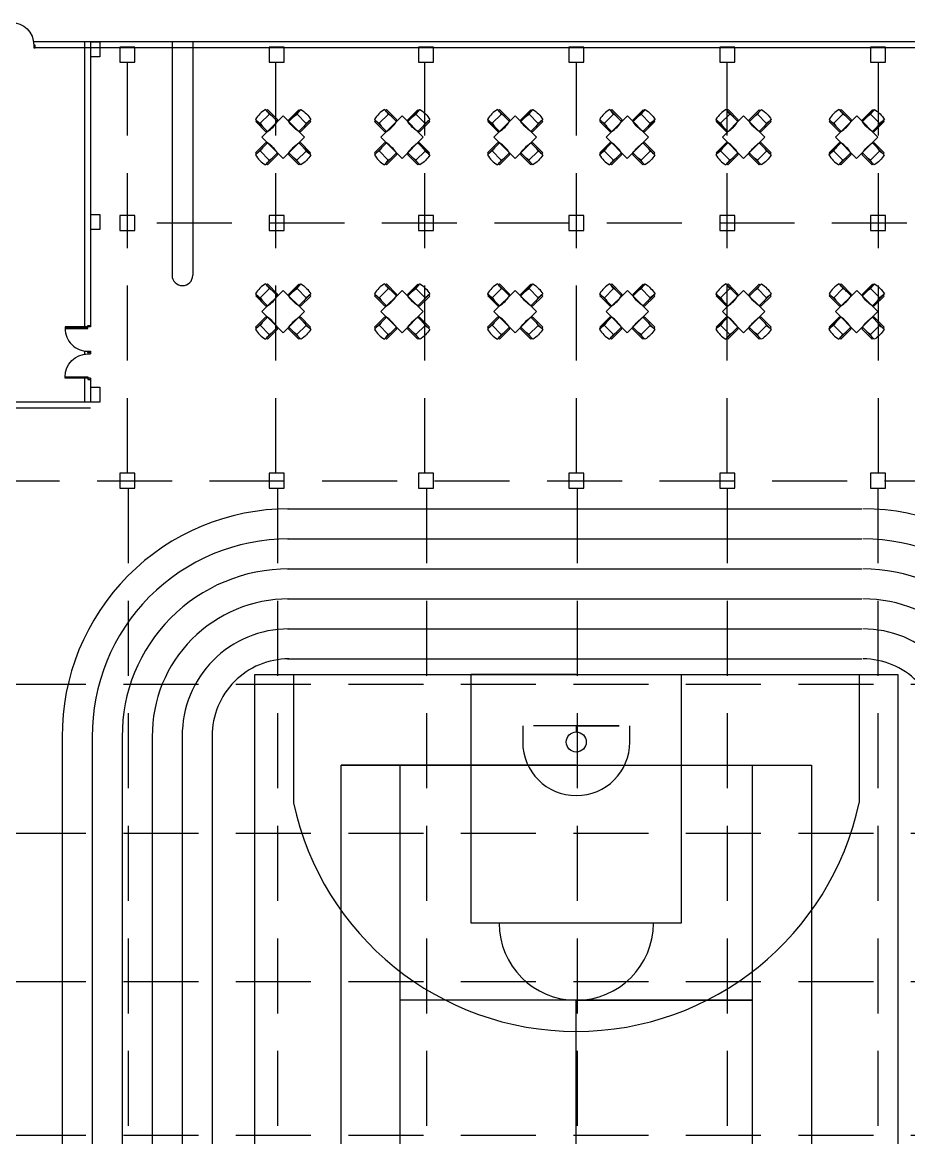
# Model space of a CAD drawing. Header units: millimetres. Extents: x -17017 to 2697, y 1903 to 18260.
# Drawn here: x -16996.48 to -16990.57, y 18223.38 to 18230.81 of the extents above; entities that cross this region are included whole.
import ezdxf

# ---------------------------------------------------------------- set-up
doc = ezdxf.new("R2010")
doc.units = ezdxf.units.MM
doc.linetypes.add('DASHED', pattern=[0.75, 0.5, -0.25])
for name, color, linetype in [('1', 7, 'Continuous'), ('A-Door', 150, 'Continuous'), ('A-Glaz', 92, 'Continuous'), ('B-FURNITURE', 22, 'Continuous'), ('door', 152, 'Continuous'), ('NT', 1, 'Continuous')]:
    doc.layers.add(name, color=color, linetype=linetype)

# ---------------------------------------------------------------- blocks, each defined once
blk = doc.blocks.new('multipurpose court')
for p, q in [((2393.564, 2597.821), (2393.564, 2625.821)), ((2393.564, 2625.821), (2408.564, 2625.821)), ((2394.464, 2625.821), (2394.464, 2622.831)), ((2401.064, 2625.821), (2398.614, 2625.821)), ((2398.614, 2625.821), (2403.514, 2625.821)), ((2398.614, 2620.021), (2398.614, 2625.821)), ((2403.514, 2625.821), (2403.514, 2620.021)), ((2407.664, 2625.821), (2407.664, 2622.831)), ((2408.564, 2625.821), (2408.564, 2597.821)), ((2399.814, 2624.621), (2399.814, 2624.246)), ((2402.064, 2624.621), (2400.064, 2624.621)), ((2401.064, 2624.621), (2401.064, 2624.48)), ((2401.064, 2624.621), (2402.064, 2624.621)), ((2402.314, 2624.246), (2402.314, 2624.621)), ((2403.514, 2620.021), (2398.614, 2620.021))]:
    blk.add_line(p, q)
at = {"color": 242, "true_color": 0xcd2027}
for p, q in [((2401.064, 2623.706), (2395.578, 2623.706)), ((2395.578, 2623.706), (2406.551, 2623.706)), ((2395.578, 2599.936), (2395.578, 2623.706)), ((2396.949, 2623.706), (2396.949, 2599.936)), ((2405.179, 2599.936), (2405.179, 2623.706)), ((2406.551, 2623.706), (2406.551, 2599.936)), ((2405.179, 2618.221), (2396.949, 2618.221)), ((2401.064, 2605.421), (2401.064, 2618.221)), ((2401.064, 2618.221), (2405.179, 2618.221))]:
    blk.add_line(p, q, dxfattribs=at)
blk.add_circle((2401.064, 2624.246), 0.234)
for centre, radius, start, end in [((2401.064, 2624.246), 1.25, 180, 0), ((2401.064, 2624.246), 6.75, 192.1015, 347.8985), ((2401.064, 2620.021), 1.8, 180, 0)]:
    blk.add_arc(centre, radius, start, end)
blk = doc.blocks.new('UI')
at = {"layer": 'B-FURNITURE', "color": 33}
for points in [[(189108, 81976), (189155, 81976)], [(189153, 81490), (189108, 81490), (189108, 81976)], [(189153, 81463), (189153, 82028)], [(189172, 81826), (189604, 81826)], [(189622, 81976), (189668, 81976), (189668, 81490), (189624, 81490)], [(189624, 82028), (189624, 81463)]]:
    blk.add_lwpolyline(points, dxfattribs=at)
for centre, radius, start, end in [((189388, 81090), 967, 75.9111, 104.0889), ((190456, 82052), 1304, 181.0501, 189.9778), ((189897, 81656), 744, 166.7799, 178.5985), ((188320, 82052), 1304, 350.0222, 358.9499), ((188880, 81656), 744, 1.4015, 13.2201), ((189388, 82560), 1122, 257.8807, 282.1193)]:
    blk.add_arc(centre, radius, start, end, dxfattribs=at)
blk = doc.blocks.new('A$C754E1EED')
at = {"layer": 'B-FURNITURE'}
blk.add_lwpolyline([(-0.707, 0), (0, -0.707), (0.707, 0), (0, 0.707)], close=True, dxfattribs=at)
at = {"layer": 'B-FURNITURE', "yscale": 0.001, "zscale": 0.001}
for p, xscale, rotation in [((191.164, 76.671), -0.001, 44.9999999997052), ((-191.164, 76.671), 0.001, 315.0000000002948), ((-76.671, 191.164), -0.001, 135.0000000002948), ((76.671, 191.164), 0.001, 224.9999999997052)]:
    blk.add_blockref('UI', p, dxfattribs=dict(at, xscale=xscale, rotation=rotation))
blk = doc.blocks.new('A$C087A3AA9')
at = {"layer": 'A-Door'}
for points in [[(853, 95), (853, 853), (805, 853), (805, 95)], [(47, 95), (47, 0), (0, 0), (0, 95)], [(900, 95), (900, 0), (853, 0), (853, 95)]]:
    blk.add_lwpolyline(points, close=True, dxfattribs=at)
at = {"layer": 'A-Glaz'}
blk.add_line((829, 853), (829, 95), dxfattribs=at)
at = {"layer": 'NT'}
blk.add_arc((805, 95), 758, 90, 180, dxfattribs=at)

msp = doc.modelspace()

# ---------------------------------------------------------------- linework, layer by layer
for p, q in [((-16994.7105, 18227.5706), (-16990.8828, 18227.5706)), ((-16994.7105, 18227.3706), (-16990.8828, 18227.3706)), ((-16994.7105, 18227.1706), (-16990.8828, 18227.1706)), ((-16994.7105, 18226.9706), (-16990.8828, 18226.9706)), ((-16994.7105, 18226.7706), (-16990.8828, 18226.7706)), ((-16994.7105, 18226.5706), (-16990.8828, 18226.5706))]:
    msp.add_line(p, q)
for points in [[(-16996.2129, 18226.0678), (-16996.2129, 18218.9152, 0.414214), (-16994.7025, 18217.4048), (-16990.8748, 18217.4048, 0.414214), (-16989.3645, 18218.9152), (-16989.3645, 18226.0603, 0.414214), (-16990.8748, 18227.5706, 0.414214)], [(-16996.0129, 18226.0678), (-16996.0129, 18218.9152, 0.414214), (-16994.7025, 18217.6048), (-16990.8748, 18217.6048, 0.414214), (-16989.5645, 18218.9152), (-16989.5645, 18226.0603, 0.414214), (-16990.8748, 18227.3706, 0.414214)], [(-16995.8129, 18226.0678), (-16995.8129, 18218.9152, 0.414214), (-16994.7025, 18217.8048), (-16990.8748, 18217.8048, 0.414214), (-16989.7645, 18218.9152), (-16989.7645, 18226.0603, 0.414214), (-16990.8748, 18227.1706, 0.414214)], [(-16995.6129, 18226.0678), (-16995.6129, 18218.9152, 0.414214), (-16994.7025, 18218.0048), (-16990.8748, 18218.0048, 0.414214), (-16989.9645, 18218.9152), (-16989.9645, 18226.0603, 0.414214), (-16990.8748, 18226.9706, 0.414214)], [(-16995.4129, 18226.0678), (-16995.4129, 18218.9152, 0.414214), (-16994.7025, 18218.2048), (-16990.8748, 18218.2048, 0.414214), (-16990.1645, 18218.9152), (-16990.1645, 18226.0603, 0.414214), (-16990.8748, 18226.7706, 0.414214)], [(-16995.2129, 18226.0678), (-16995.2129, 18218.9152, 0.414214), (-16994.7025, 18218.4048), (-16990.8748, 18218.4048, 0.414214), (-16990.3645, 18218.9152), (-16990.3645, 18226.0603, 0.414214), (-16990.8748, 18226.5706, 0.414214)]]:
    msp.add_lwpolyline(points, format="xyb")
for radius in [1.5104, 1.3104, 1.1104, 0.9104, 0.7104, 0.5104]:
    msp.add_arc((-16994.7025, 18226.0602), radius, 90.00112, 180.4267)
at = {"layer": '1'}
for p, q in [((-16988.7484, 18230.6825), (-16996.404, 18230.6825)), ((-16988.7484, 18230.6425), (-16996.4025, 18230.6425)), ((-16996.0633, 18230.6825), (-16996.0633, 18228.7731)), ((-16996.0233, 18230.6825), (-16996.0233, 18228.7826)), ((-16995.4802, 18230.6825), (-16995.4802, 18229.1273)), ((-16995.3426, 18230.6825), (-16995.3426, 18229.1273)), ((-16996.0633, 18228.623), (-16996.0633, 18228.6011)), ((-16996.0233, 18228.6215), (-16996.0233, 18228.6026)), ((-16996.0633, 18228.451), (-16996.0633, 18228.2825)), ((-16996.0233, 18228.4415), (-16996.0233, 18228.2825)), ((-16996.0233, 18228.2825), (-16996.8233, 18228.2825)), ((-16996.0233, 18228.2425), (-16996.8233, 18228.2425))]:
    msp.add_line(p, q, dxfattribs=at)
at = {"layer": '1', "linetype": 'DASHED'}
msp.add_line((-16989.8316, 18229.4753), (-16995.7781, 18229.4753), dxfattribs=at)
at = {"layer": '1'}
for points in [[(-16995.963, 18230.6821), (-16995.963, 18230.5821), (-16996.023, 18230.5821), (-16996.023, 18230.6821)], [(-16995.7281, 18230.647), (-16995.8281, 18230.647), (-16995.8281, 18230.547), (-16995.7281, 18230.547)], [(-16994.733, 18230.647), (-16994.833, 18230.647), (-16994.833, 18230.547), (-16994.733, 18230.547)], [(-16993.7379, 18230.647), (-16993.8379, 18230.647), (-16993.8379, 18230.547), (-16993.7379, 18230.547)], [(-16992.7356, 18230.647), (-16992.8356, 18230.647), (-16992.8356, 18230.547), (-16992.7356, 18230.547)], [(-16991.7281, 18230.647), (-16991.8281, 18230.647), (-16991.8281, 18230.547), (-16991.7281, 18230.547)], [(-16990.725, 18230.647), (-16990.825, 18230.647), (-16990.825, 18230.547), (-16990.725, 18230.547)], [(-16995.963, 18229.5325), (-16995.963, 18229.4325), (-16996.023, 18229.4325), (-16996.023, 18229.5325)], [(-16995.7281, 18229.5253), (-16995.8281, 18229.5253), (-16995.8281, 18229.4253), (-16995.7281, 18229.4253)], [(-16994.733, 18229.5253), (-16994.833, 18229.5253), (-16994.833, 18229.4253), (-16994.733, 18229.4253)], [(-16993.7379, 18229.5253), (-16993.8379, 18229.5253), (-16993.8379, 18229.4253), (-16993.7379, 18229.4253)], [(-16992.7356, 18229.5253), (-16992.8356, 18229.5253), (-16992.8356, 18229.4253), (-16992.7356, 18229.4253)], [(-16991.7281, 18229.5253), (-16991.8281, 18229.5253), (-16991.8281, 18229.4253), (-16991.7281, 18229.4253)], [(-16990.725, 18229.5253), (-16990.825, 18229.5253), (-16990.825, 18229.4253), (-16990.725, 18229.4253)], [(-16995.963, 18228.3822), (-16995.963, 18228.2822), (-16996.023, 18228.2822), (-16996.023, 18228.3822)], [(-16995.7281, 18227.8083), (-16995.8281, 18227.8083), (-16995.8281, 18227.7083), (-16995.7281, 18227.7083)], [(-16994.733, 18227.8083), (-16994.833, 18227.8083), (-16994.833, 18227.7083), (-16994.733, 18227.7083)], [(-16993.7379, 18227.8083), (-16993.8379, 18227.8083), (-16993.8379, 18227.7083), (-16993.7379, 18227.7083)], [(-16992.7356, 18227.8083), (-16992.8356, 18227.8083), (-16992.8356, 18227.7083), (-16992.7356, 18227.7083)], [(-16991.7281, 18227.8083), (-16991.8281, 18227.8083), (-16991.8281, 18227.7083), (-16991.7281, 18227.7083)], [(-16990.725, 18227.8083), (-16990.825, 18227.8083), (-16990.825, 18227.7083), (-16990.725, 18227.7083)]]:
    msp.add_lwpolyline(points, close=True, dxfattribs=at)
msp.add_arc((-16995.4114, 18229.1273), 0.0688, 180, 0, dxfattribs=at)
at = {"layer": 'door', "linetype": 'DASHED'}
for p, q in [((-16995.7771, 18227.8083), (-16995.7771, 18230.547)), ((-16994.7878, 18227.8083), (-16994.7878, 18230.547)), ((-16993.7944, 18227.8083), (-16993.7944, 18230.547)), ((-16992.7846, 18227.8083), (-16992.7846, 18230.547)), ((-16991.7798, 18227.8083), (-16991.7798, 18230.547)), ((-16990.7719, 18227.8083), (-16990.7719, 18230.547)), ((-16996.7307, 18227.7583), (-16988.8382, 18227.7583)), ((-16995.7728, 18227.7083), (-16995.7728, 18217.1558)), ((-16994.7769, 18227.7083), (-16994.7769, 18217.1558)), ((-16993.7837, 18227.7083), (-16993.7837, 18217.1558)), ((-16992.7801, 18227.7083), (-16992.7801, 18217.1558)), ((-16991.7796, 18227.7083), (-16991.7796, 18217.1558)), ((-16990.7759, 18227.7083), (-16990.7759, 18217.1558)), ((-16999.5544, 18226.4033), (-16986.0172, 18226.4033)), ((-16999.5544, 18225.409), (-16986.0172, 18225.409)), ((-16999.5544, 18224.4204), (-16986.0172, 18224.4204)), ((-16999.5544, 18223.396), (-16986.0172, 18223.396))]:
    msp.add_line(p, q, dxfattribs=at)

# ---------------------------------------------------------------- block references
at = {"xscale": 0.1999999999999999, "yscale": 0.1999999999999999, "zscale": 0.1999999999999999, "rotation": 179.8278413862795}
for p in [(-16994.74, 18230.0473), (-16993.9469, 18230.0473), (-16993.193, 18230.0473), (-16992.4457, 18230.0473), (-16991.6703, 18230.0473), (-16990.9165, 18230.0473), (-16994.74, 18228.8853), (-16993.9469, 18228.8853), (-16993.193, 18228.8853), (-16992.4457, 18228.8853), (-16991.6703, 18228.8853), (-16990.9165, 18228.8853)]:
    msp.add_blockref('A$C754E1EED', p, dxfattribs=at)
at = {"xscale": 0.2857142857142858, "yscale": 0.2857142857142858, "zscale": 0.2857142857142858}
msp.add_blockref('multipurpose court', (-17678.8042, 17476.2322), dxfattribs=at)
at = {"layer": '1', "color": 0, "xscale": -0.0002, "yscale": 0.0002, "zscale": 0.0002}
msp.add_blockref('A$C087A3AA9', (-16996.393, 18230.6425), dxfattribs=at)
at = {"layer": '1', "color": 0, "yscale": 0.0002, "zscale": 0.0002}
for xscale, rotation in [(0.0002, 89.99999999999999), (-0.0002, 90)]:
    msp.add_blockref('A$C087A3AA9', (-16996.0233, 18228.612), dxfattribs=dict(at, xscale=xscale, rotation=rotation))

doc.saveas('drawing.dxf')
